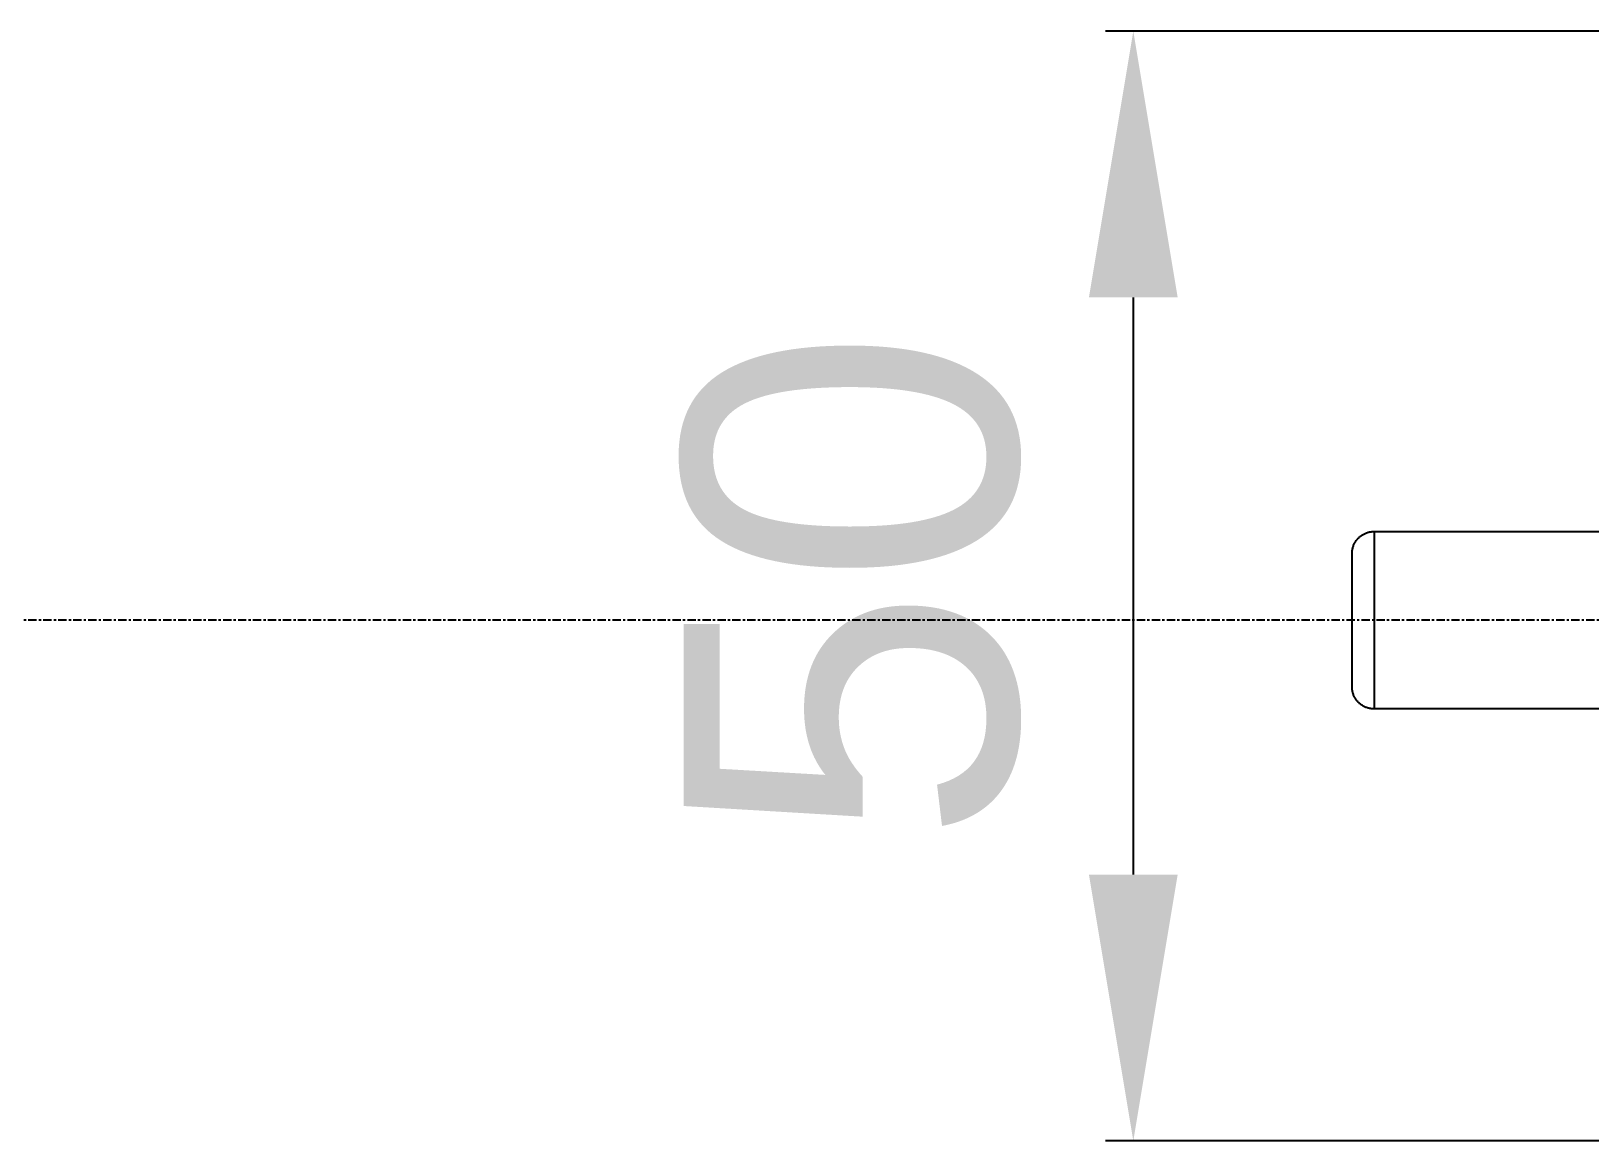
# Model space of a CAD drawing. Header units: millimetres. Extents: x 2944 to 4044, y 1234 to 2718.
# Drawn here: x 3290.9 to 3361.1, y 1918.4 to 1968.4 of the extents above; entities that cross this region are included whole.
import ezdxf

# ---------------------------------------------------------------- set-up
doc = ezdxf.new("R2010")
doc.units = ezdxf.units.MM
doc.linetypes.add('CENTER', pattern=[0.6, 0.375, -0.075, 0.075, -0.075])
for name, color, linetype in [('CEN2', 1, 'Continuous'), ('DIM2', 3, 'Continuous'), ('main', 7, 'Continuous')]:
    doc.layers.add(name, color=color, linetype=linetype)
doc.styles.get("Standard").update_dxf_attribs({"font": 'arial.ttf'})
doc.dimstyles.new('ISO-25', dxfattribs={"dimtxt": 2.5, "dimasz": 2.5, "dimexe": 1.25, "dimexo": 0.625, "dimtad": 1, "dimtxsty": 'Standard', "dimcen": 2.5, "dimadec": 0, "dimazin": 0, "dimtfac": 1, "dimtmove": 0, "dimatfit": 3, "dimfxl": 1, "dimarcsym": 0})

# ---------------------------------------------------------------- blocks, each defined once
blk = doc.blocks.new('*D27')
at = {"layer": 'Defpoints', "color": 0, "transparency": 16777216}
for p in [(3387.777, 1968.404), (3340.571, 1918.404), (3387.777, 1918.404)]:
    blk.add_point(p, dxfattribs=at)
at = {"layer": 'DIM2', "color": 0, "lineweight": -2, "transparency": 16777216}
for p, q in [((3387.152, 1968.404), (3339.321, 1968.404)), ((3340.571, 1956.404), (3340.571, 1930.404)), ((3387.152, 1918.404), (3339.321, 1918.404))]:
    blk.add_line(p, q, dxfattribs=at)
at = {"layer": 'DIM2', "color": 0, "transparency": 16777216}
for points in [[(3338.571, 1956.404), (3342.571, 1956.404), (3340.571, 1968.404)], [(3338.571, 1930.404), (3342.571, 1930.404), (3340.571, 1918.404)]]:
    blk.add_solid(points, dxfattribs=at)
at = {"layer": 'DIM2', "color": 0, "transparency": 16777216, "insert": (3327.912, 1943.404), "char_height": 15, "attachment_point": 5, "rotation": 90}
blk.add_mtext('50', dxfattribs=at)

msp = doc.modelspace()

# ---------------------------------------------------------------- linework, layer by layer
at = {"layer": 'CEN2', "linetype": 'CENTER'}
msp.add_line((3496.353, 1941.862), (3124.888, 1941.862), dxfattribs=at)
at = {"layer": 'main'}
for p, q in [((3350.685, 1945.531), (3350.709, 1945.557)), ((3350.709, 1945.557), (3350.734, 1945.581)), ((3350.734, 1945.581), (3350.759, 1945.605)), ((3350.759, 1945.605), (3350.786, 1945.628)), ((3350.786, 1945.628), (3350.813, 1945.65)), ((3350.813, 1945.65), (3350.841, 1945.671)), ((3350.841, 1945.671), (3350.869, 1945.691)), ((3350.869, 1945.691), (3350.898, 1945.71)), ((3350.898, 1945.71), (3350.928, 1945.728)), ((3350.928, 1945.728), (3350.959, 1945.745)), ((3350.959, 1945.745), (3350.99, 1945.761)), ((3350.99, 1945.761), (3351.022, 1945.776)), ((3351.022, 1945.776), (3351.054, 1945.789)), ((3351.054, 1945.789), (3351.086, 1945.802)), ((3351.086, 1945.802), (3351.119, 1945.813)), ((3351.119, 1945.813), (3351.153, 1945.823)), ((3351.153, 1945.823), (3351.186, 1945.832)), ((3351.186, 1945.832), (3351.22, 1945.84)), ((3351.22, 1945.84), (3351.255, 1945.847)), ((3351.255, 1945.847), (3351.289, 1945.852)), ((3351.289, 1945.852), (3351.324, 1945.857)), ((3351.324, 1945.857), (3351.359, 1945.86)), ((3351.359, 1945.86), (3351.393, 1945.862)), ((3351.393, 1945.862), (3351.428, 1945.862)), ((3351.428, 1945.862), (3351.428, 1941.862)), ((3351.428, 1945.862), (3370.88, 1945.862)), ((3350.428, 1944.862), (3350.429, 1944.897)), ((3350.428, 1941.862), (3350.428, 1944.862)), ((3350.429, 1944.897), (3350.431, 1944.932)), ((3350.431, 1944.932), (3350.434, 1944.967)), ((3350.434, 1944.967), (3350.438, 1945.001)), ((3350.438, 1945.001), (3350.443, 1945.036)), ((3350.443, 1945.036), (3350.45, 1945.07)), ((3350.45, 1945.07), (3350.458, 1945.104)), ((3350.458, 1945.104), (3350.467, 1945.138)), ((3350.467, 1945.138), (3350.477, 1945.171)), ((3350.477, 1945.171), (3350.489, 1945.204)), ((3350.489, 1945.204), (3350.501, 1945.237)), ((3350.501, 1945.237), (3350.515, 1945.269)), ((3350.515, 1945.269), (3350.529, 1945.3)), ((3350.529, 1945.3), (3350.545, 1945.332)), ((3350.545, 1945.332), (3350.562, 1945.362)), ((3350.562, 1945.362), (3350.58, 1945.392)), ((3350.58, 1945.392), (3350.599, 1945.421)), ((3350.599, 1945.421), (3350.619, 1945.45)), ((3350.619, 1945.45), (3350.64, 1945.478)), ((3350.64, 1945.478), (3350.662, 1945.505)), ((3350.662, 1945.505), (3350.685, 1945.531)), ((3350.428, 1938.862), (3350.428, 1941.862)), ((3351.428, 1941.862), (3351.428, 1937.862)), ((3350.429, 1938.827), (3350.428, 1938.862)), ((3350.431, 1938.792), (3350.429, 1938.827)), ((3350.434, 1938.757), (3350.431, 1938.792)), ((3350.438, 1938.723), (3350.434, 1938.757)), ((3350.443, 1938.688), (3350.438, 1938.723)), ((3350.45, 1938.654), (3350.443, 1938.688)), ((3350.458, 1938.62), (3350.45, 1938.654)), ((3350.467, 1938.586), (3350.458, 1938.62)), ((3350.477, 1938.553), (3350.467, 1938.586)), ((3350.489, 1938.52), (3350.477, 1938.553)), ((3350.501, 1938.487), (3350.489, 1938.52)), ((3350.515, 1938.455), (3350.501, 1938.487)), ((3350.529, 1938.423), (3350.515, 1938.455)), ((3350.545, 1938.392), (3350.529, 1938.423)), ((3350.562, 1938.362), (3350.545, 1938.392)), ((3350.58, 1938.332), (3350.562, 1938.362)), ((3350.599, 1938.303), (3350.58, 1938.332)), ((3350.619, 1938.274), (3350.599, 1938.303)), ((3350.64, 1938.246), (3350.619, 1938.274)), ((3350.662, 1938.219), (3350.64, 1938.246)), ((3350.685, 1938.193), (3350.662, 1938.219)), ((3350.709, 1938.167), (3350.685, 1938.193)), ((3350.734, 1938.142), (3350.709, 1938.167)), ((3350.759, 1938.119), (3350.734, 1938.142)), ((3350.786, 1938.096), (3350.759, 1938.119)), ((3350.813, 1938.074), (3350.786, 1938.096)), ((3350.841, 1938.053), (3350.813, 1938.074)), ((3350.869, 1938.033), (3350.841, 1938.053)), ((3350.898, 1938.014), (3350.869, 1938.033)), ((3350.928, 1937.996), (3350.898, 1938.014)), ((3350.959, 1937.979), (3350.928, 1937.996)), ((3350.99, 1937.963), (3350.959, 1937.979)), ((3351.022, 1937.948), (3350.99, 1937.963)), ((3351.054, 1937.935), (3351.022, 1937.948)), ((3351.086, 1937.922), (3351.054, 1937.935)), ((3351.119, 1937.911), (3351.086, 1937.922)), ((3351.153, 1937.901), (3351.119, 1937.911)), ((3351.186, 1937.892), (3351.153, 1937.901)), ((3351.22, 1937.884), (3351.186, 1937.892)), ((3351.255, 1937.877), (3351.22, 1937.884)), ((3351.289, 1937.872), (3351.255, 1937.877)), ((3351.324, 1937.867), (3351.289, 1937.872)), ((3351.359, 1937.864), (3351.324, 1937.867)), ((3351.393, 1937.862), (3351.359, 1937.864)), ((3351.428, 1937.862), (3351.393, 1937.862)), ((3370.88, 1937.862), (3351.428, 1937.862))]:
    msp.add_line(p, q, dxfattribs=at)

# ---------------------------------------------------------------- dimensions: what is measured, and where the dimension line sits
at = {"layer": 'DIM2'}
dim = msp.add_linear_dim(base=(3340.571, 1918.404), p1=(3387.777, 1968.404), p2=(3387.777, 1918.404), angle=90, dimstyle='ISO-25', override={"dimtxt": 15, "dimasz": 12, "dimgap": 5, "dimdec": 0}, dxfattribs=at)
dim.commit()
dim.dimension.update_dxf_attribs({"geometry": '*D27', "text_midpoint": (3327.912, 1943.404)})

doc.saveas('drawing.dxf')
